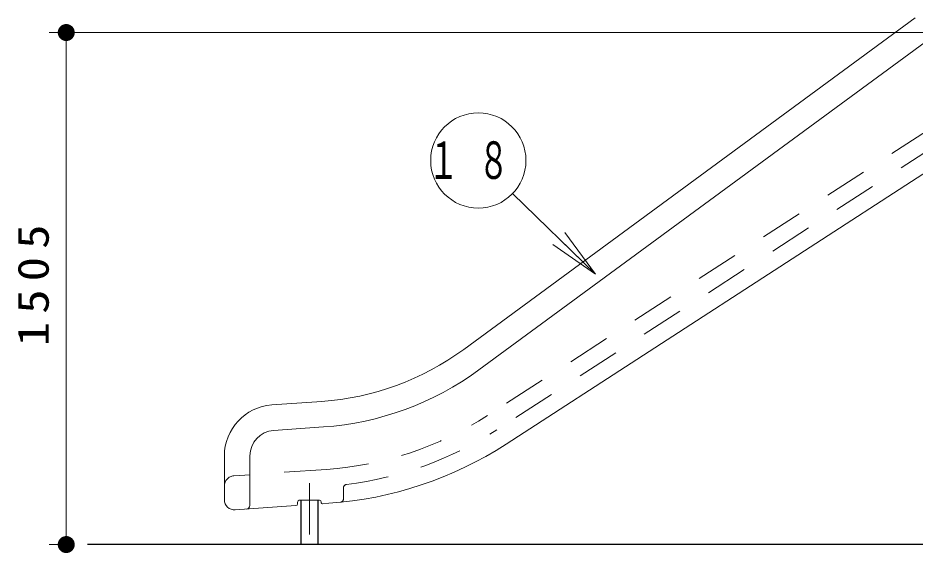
# Model space of a CAD drawing. Units: millimetres on the paper, scale 1:50. Extents: x -385 to 840, y 0 to 267.
# Drawn here: x 222.6 to 275.4, y 166.6 to 198.1 of the extents above; entities that cross this region are included whole.
import ezdxf

# ---------------------------------------------------------------- set-up
doc = ezdxf.new("R2010")
doc.units = ezdxf.units.MM
doc.linetypes.add('USER1', pattern=[4.5, 2.5, -2])
doc.linetypes.add('USER2', pattern=[6, 3, -1, 1, -1])
doc.layers.add('1_50', color=7, linetype='Continuous', lineweight=25)
doc.styles.add('ＭＳ ゴシック', font='')
doc.styles.get('ＭＳ ゴシック').set_extended_font_data('MS Gothic')

# ---------------------------------------------------------------- blocks, each defined once
blk = doc.blocks.new('filled_dot')
at = {"color": 0, "linetype": 'Continuous', "lineweight": -2, "const_width": 1.25}
blk.add_lwpolyline([(-0.625, 0, 1), (0.625, 0, 1)], format="xyb", close=True, dxfattribs=at)

msp = doc.modelspace()

# ---------------------------------------------------------------- linework, layer by layer
at = {"layer": '1_50', "lineweight": 13}
for p, q in [((248.834, 178.578), (275.373, 198.062)), ((292.28, 197.204), (224.461, 197.204)), ((225.461, 167.104), (225.461, 197.204)), ((249.721, 177.369), (276.261, 196.853)), ((280.975, 192.213), (251.324, 173.009)), ((256.587, 183.009), (251.703, 187.735)), ((254.779, 185.454), (256.587, 183.009)), ((256.587, 183.009), (254.083, 184.736)), ((256.587, 183.009), (254.431, 185.095)), ((240.481, 175.514), (237.551, 175.309)), ((240.586, 174.018), (237.655, 173.813)), ((234.76, 172.316), (234.76, 169.743)), ((236.26, 172.316), (236.26, 169.391)), ((238.967, 169.394), (235.402, 169.144)), ((239.06, 169.604), (239.06, 169.493)), ((240.36, 169.704), (239.16, 169.704)), ((240.46, 169.604), (240.46, 169.562)), ((240.899, 169.529), (240.524, 169.502)), ((225.712, 167.104), (224.461, 167.104))]:
    msp.add_line(p, q, dxfattribs=at)
at = {"layer": '1_50', "linetype": 'USER1', "lineweight": 13}
for p, q in [((279.888, 193.891), (250.237, 174.688)), ((280.432, 193.052), (250.78, 173.849)), ((240.76, 171.524), (235.318, 171.143)), ((241.76, 170.434), (241.76, 169.786))]:
    msp.add_line(p, q, dxfattribs=at)
at = {"layer": '1_50', "linetype": 'USER2', "lineweight": 13}
msp.add_line((239.76, 170.704), (239.76, 167.104), dxfattribs=at)
at = {"layer": '1_50', "color": 131}
for p, q in [((239.26, 169.704), (239.26, 167.104)), ((240.26, 169.704), (240.26, 167.104))]:
    msp.add_line(p, q, dxfattribs=at)
at = {"layer": '1_50'}
msp.add_line((366.545, 167.104), (226.712, 167.104), dxfattribs=at)
at = {"layer": '1_50', "lineweight": 13}
msp.add_circle((249.691, 189.682), 2.8, dxfattribs=at)
for centre, radius, start, end in [((239.365, 191.475), 16, 274, 306.2853), ((239.365, 191.475), 17.5, 274, 306.2853), ((237.76, 172.316), 3, 94, 180), ((237.76, 172.316), 1.5, 94, 180), ((239.365, 191.475), 22, 274, 302.9283), ((235.36, 169.743), 0.6, 180, 274), ((236.06, 169.391), 0.2, 274, 0), ((238.96, 169.493), 0.1, 274, 0), ((239.16, 169.604), 0.1, 90, 180), ((240.36, 169.604), 0.1, 0, 90), ((240.52, 169.562), 0.06, 180, 274)]:
    msp.add_arc(centre, radius, start, end, dxfattribs=at)
at = {"layer": '1_50', "linetype": 'USER1', "lineweight": 13}
for centre, radius, start, end in [((239.365, 191.475), 20, 274, 302.9283), ((239.365, 191.475), 21, 277.0313, 302.9283), ((235.36, 170.545), 0.6, 94, 180), ((241.96, 170.434), 0.2, 97.0313, 180), ((241.56, 169.786), 0.2, 275.7791, 0)]:
    msp.add_arc(centre, radius, start, end, dxfattribs=at)

# ---------------------------------------------------------------- block references
at = {"layer": '1_50', "lineweight": 13, "xscale": 0.4, "yscale": 0.4}
for p, rotation in [((225.461, 197.204), 270), ((225.461, 167.104), 90)]:
    msp.add_blockref('filled_dot', p, dxfattribs=dict(at, rotation=rotation))

# ---------------------------------------------------------------- texts
at = {"layer": '1_50', "insert": (249.691, 189.682), "char_height": 2.199, "attachment_point": 5, "style": 'ＭＳ ゴシック'}
msp.add_mtext('\\T1.64;\\W0.6;１８', dxfattribs=at)
at = {"layer": '1_50', "insert": (224.461, 182.577), "char_height": 1.833, "attachment_point": 8, "rotation": 90, "style": 'ＭＳ ゴシック'}
msp.add_mtext('\\T1.33;\\W1.15;1505', dxfattribs=at)

doc.saveas('drawing.dxf')
